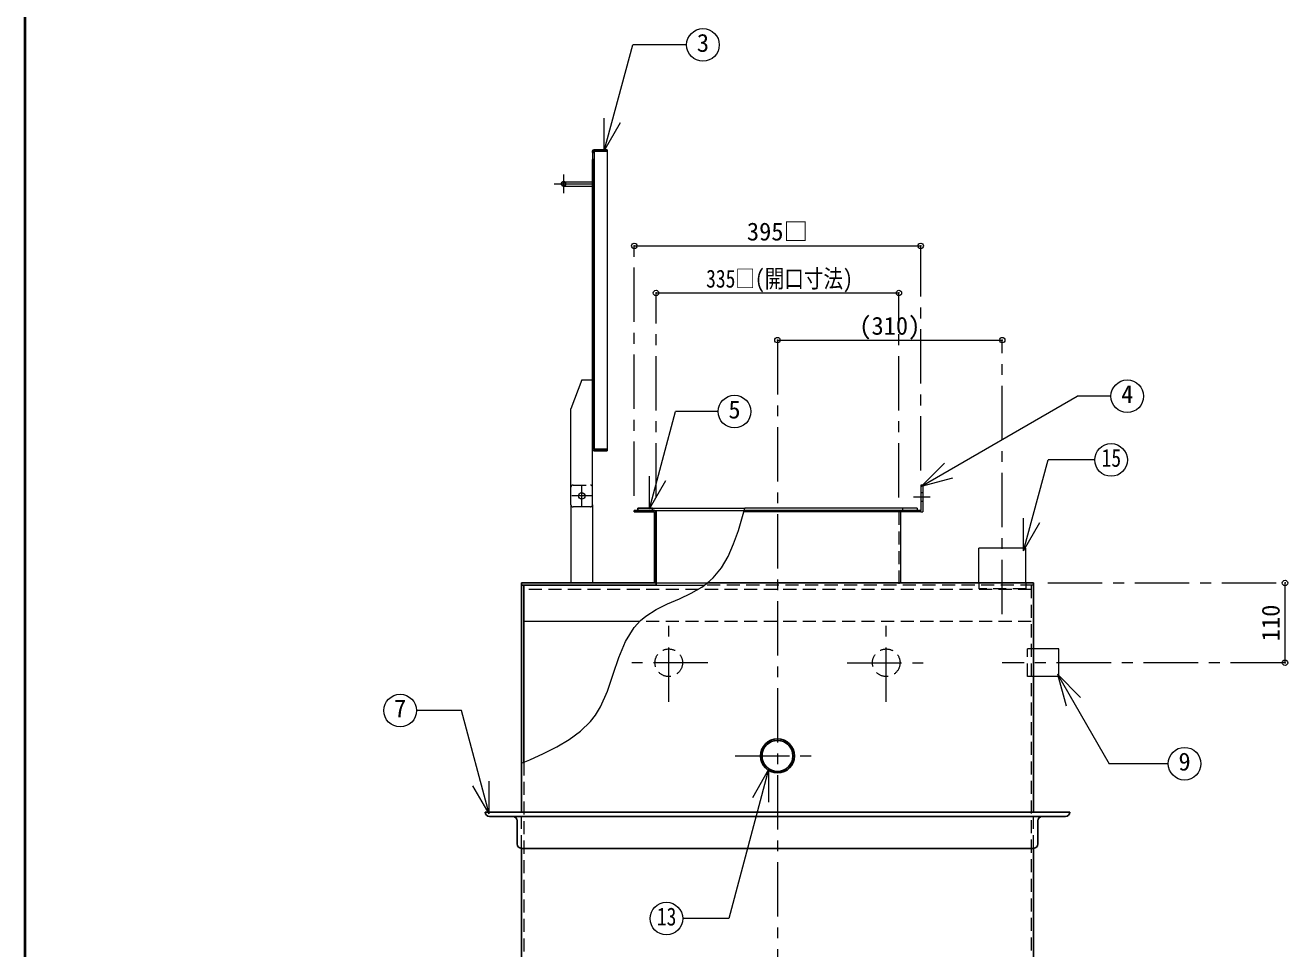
# Model space of a CAD drawing. Units: millimetres at full size, sheet at 1:15; details may follow other scales. Extents: x -3184 to 2891, y -2037 to 2178.
# Drawn here: x -3184 to -1443, y -671 to 603 of the extents above; entities that cross this region are included whole.
import ezdxf
from ezdxf.enums import TextEntityAlignment as Align

# ---------------------------------------------------------------- set-up
doc = ezdxf.new("R2010")
doc.units = ezdxf.units.MM
doc.header["$LTSCALE"] = 15
doc.header["$PDMODE"] = 32
doc.header["$PDSIZE"] = 7.5
doc.linetypes.add('CHAIN1', pattern=[8, 5, -1, 1, -1])
doc.linetypes.add('DASHED1', pattern=[1.8, 1.2, -0.6])
doc.layers.add('0-0', color=7, linetype='Continuous', lineweight=18)
doc.styles.add('ＭＳ ゴシック', font='')
doc.styles.get('ＭＳ ゴシック').set_extended_font_data('MS Gothic')

msp = doc.modelspace()

# ---------------------------------------------------------------- linework, layer by layer
at = {"layer": '0-0', "color": 1, "lineweight": 40}
msp.add_line((-3184.2, -2037.13), (-3184.2, 2177.87), dxfattribs=at)
at = {"layer": '0-0'}
for p, q in [((-2385.56, 430.01), (-2346.44, 575.98)), ((-2271.97, 575.98), (-2346.44, 575.98)), ((-2385.56, 430.01), (-2385.56, 475.01)), ((-2385.56, 430.01), (-2363.06, 468.98)), ((-2401.7, 427.62), (-2401.7, 418.12)), ((-2399.7, 427.62), (-2399.7, 418.12)), ((-2441.7, 387.37), (-2401.7, 387.37)), ((-2441.7, 381.37), (-2401.7, 381.37)), ((-2416.7, 113.87), (-2431.7, 73.87)), ((-2416.7, 113.87), (-2401.7, 113.87)), ((-1948.31, -32.71), (-1733.21, 91.48)), ((-1686.77, 91.48), (-1733.21, 91.48)), ((-2431.7, -58.13), (-2431.7, 73.87)), ((-2323.27, -63.7), (-2287.37, 70.27)), ((-2228.5, 70.27), (-2287.37, 70.27)), ((-2401.7, -58.13), (-2401.7, 18.37)), ((-1807.21, -121.85), (-1773.61, 3.54)), ((-1709.08, 3.54), (-1773.61, 3.54)), ((-1948.31, -32.71), (-1916.49, -0.89)), ((-2323.27, -63.7), (-2323.27, -18.7)), ((-2323.27, -63.7), (-2300.77, -24.73)), ((-1948.31, -32.71), (-1904.85, -21.07)), ((-2404.7, -61.13), (-2428.7, -61.13)), ((-1949.2, -68.13), (-2193.31, -68.13)), ((-1949.2, -66.13), (-2192.66, -66.13)), ((-1954.2, -63.13), (-2191.68, -63.13)), ((-1954.2, -63.13), (-1954.2, -66.13)), ((-1949.2, -68.13), (-1949.2, -66.13)), ((-1807.21, -121.85), (-1807.21, -76.85)), ((-1807.21, -121.85), (-1784.71, -82.88)), ((-1758.7, -257.13), (-1793.7, -257.13)), ((-1758.7, -295.13), (-1758.7, -257.13)), ((-1758.7, -295.13), (-1793.7, -295.13)), ((-1760.43, -292.05), (-1748.78, -335.51)), ((-1760.43, -292.05), (-1728.61, -323.87)), ((-1760.43, -292.05), (-1689.22, -415.38)), ((-2582.61, -342.17), (-2644.63, -342.17)), ((-2544.43, -484.67), (-2582.61, -342.17)), ((-1607.76, -415.38), (-1689.22, -415.38)), ((-2158.88, -423.58), (-2213.94, -629.08)), ((-2158.88, -423.58), (-2181.38, -462.55)), ((-2158.88, -423.58), (-2158.88, -468.58)), ((-2544.43, -484.67), (-2566.93, -445.69)), ((-2544.43, -484.67), (-2544.43, -439.67)), ((-2213.94, -629.08), (-2277.43, -629.08))]:
    msp.add_line(p, q, dxfattribs=at)
at = {"layer": '0-0', "color": 5, "lineweight": 25}
for p, q in [((-2401.7, 429.37), (-2401.7, 427.62)), ((-2401.7, 427.62), (-2399.7, 427.62)), ((-2401.7, 418.12), (-2399.7, 418.12)), ((-2401.7, 418.12), (-2401.7, 18.37)), ((-2399.7, 431.37), (-2381.7, 431.37)), ((-2399.7, 428.37), (-2399.7, 427.62)), ((-2399.7, 418.12), (-2399.7, 19.37)), ((-2398.7, 429.37), (-2381.7, 429.37)), ((-2381.7, 431.37), (-2381.7, 429.37)), ((-2398.7, 18.37), (-2381.7, 18.37)), ((-2381.7, 18.37), (-2381.7, 16.37)), ((-2399.7, 16.37), (-2381.7, 16.37)), ((-2316.2, -66.13), (-2344.2, -66.13)), ((-2344.2, -66.13), (-2344.2, -68.13)), ((-2317.2, -68.13), (-2344.2, -68.13)), ((-2319.2, -63.13), (-2339.2, -63.13)), ((-2339.2, -63.13), (-2339.2, -66.13)), ((-2319.2, -63.13), (-2319.2, -66.13)), ((-2316.2, -69.13), (-2316.2, -166.13)), ((-2314.2, -68.13), (-2314.2, -169.13)), ((-2499.7, -166.13), (-2499.7, -482.13)), ((-2314.2, -166.13), (-2499.7, -166.13)), ((-2314.2, -169.13), (-2499.7, -169.13)), ((-2496.7, -169.13), (-2496.7, -413.49)), ((-1793.7, -166.13), (-2243.09, -166.13)), ((-1793.7, -166.13), (-1793.7, -482.13)), ((-1743.7, -482.13), (-2549.7, -482.13)), ((-2543.7, -488.13), (-1749.7, -488.13)), ((-2505.7, -494.13), (-2505.7, -526.13)), ((-1787.7, -494.13), (-1787.7, -526.13)), ((-2499.7, -532.13), (-1793.7, -532.13)), ((-2499.7, -532.13), (-2499.7, -852.13)), ((-1793.7, -532.13), (-1793.7, -852.13))]:
    msp.add_line(p, q, dxfattribs=at)
at = {"layer": '0-0', "color": 4, "lineweight": 9}
for p, q in [((-2381.7, 429.37), (-2381.7, 18.37)), ((-2344.2, 298.87), (-1949.2, 298.87)), ((-2314.2, 233.87), (-1979.2, 233.87)), ((-2146.7, 168.87), (-1836.7, 168.87)), ((-1946.2, -31.13), (-1949.2, -31.13)), ((-1949.2, -31.13), (-1949.2, -66.13)), ((-1946.2, -31.13), (-1946.2, -68.13)), ((-2431.7, -58.13), (-2431.7, -166.13)), ((-2401.7, -58.13), (-2401.7, -166.13)), ((-2319.2, -63.13), (-2191.68, -63.13)), ((-2316.2, -66.13), (-2192.66, -66.13)), ((-1977.2, -69.13), (-1977.2, -166.13)), ((-1949.2, -68.13), (-1946.2, -68.13)), ((-1804.2, -118.13), (-1869.2, -118.13)), ((-1869.2, -166.13), (-1869.2, -118.13)), ((-1804.2, -166.13), (-1804.2, -118.13)), ((-2314.2, -166.13), (-2243.09, -166.13)), ((-2314.2, -169.13), (-2247.24, -169.13)), ((-1446.7, -276.13), (-1446.7, -166.13)), ((-2336.92, -219.13), (-2496.7, -219.13))]:
    msp.add_line(p, q, dxfattribs=at)
at = {"layer": '0-0', "color": 4, "linetype": 'CHAIN1', "lineweight": 9}
for p, q in [((-2454.7, 384.37), (-2401.7, 384.37)), ((-2441.7, 397.37), (-2441.7, 371.37)), ((-2344.2, -46.13), (-2344.2, 298.87)), ((-1949.2, -11.13), (-1949.2, 298.87)), ((-2314.2, -48.13), (-2314.2, 233.87)), ((-1979.2, -48.13), (-1979.2, 233.87)), ((-2146.7, 168.87), (-2146.7, -1303.63)), ((-1836.7, -209.13), (-1836.7, 168.87)), ((-2416.7, -59.63), (-2416.7, -32.63)), ((-2403.2, -46.13), (-2430.2, -46.13)), ((-1959.2, -47.13), (-1936.2, -47.13)), ((-1773.7, -166.13), (-1446.7, -166.13)), ((-2296.7, -330.13), (-2296.7, -222.13)), ((-1996.7, -330.13), (-1996.7, -222.13)), ((-2242.7, -276.13), (-2350.7, -276.13)), ((-2050.7, -276.13), (-1942.7, -276.13)), ((-1446.7, -276.13), (-1836.7, -276.13)), ((-2205.2, -404.63), (-2088.2, -404.63))]:
    msp.add_line(p, q, dxfattribs=at)
at = {"layer": '0-0', "color": 4, "linetype": 'DASHED1', "lineweight": 9}
for p, q in [((-2428.7, -31.13), (-2404.7, -31.13)), ((-1949.2, -41.13), (-1946.2, -41.13)), ((-1979.2, -68.13), (-1979.2, -169.13)), ((-1974.2, -63.13), (-1974.2, -66.13)), ((-1949.2, -53.13), (-1946.2, -53.13)), ((-1869.2, -166.13), (-1869.2, -174.13)), ((-1804.2, -166.13), (-1804.2, -174.13)), ((-1796.7, -175.13), (-2496.7, -175.13)), ((-1804.2, -174.13), (-1869.2, -174.13)), ((-1796.7, -219.13), (-2336.92, -219.13)), ((-1801.7, -295.13), (-1801.7, -257.13)), ((-1793.7, -257.13), (-1801.7, -257.13)), ((-1793.7, -295.13), (-1801.7, -295.13))]:
    msp.add_line(p, q, dxfattribs=at)
at = {"layer": '0-0', "linetype": 'DASHED1'}
for p, q in [((-1793.7, -169.13), (-2247.24, -169.13)), ((-1796.7, -169.13), (-1796.7, -1219.13)), ((-2496.7, -413.49), (-2496.7, -1219.13)), ((-2499.7, -532.13), (-2499.7, -482.13)), ((-1793.7, -532.13), (-1793.7, -482.13))]:
    msp.add_line(p, q, dxfattribs=at)
at = {"layer": '0-0'}
msp.add_lwpolyline([(-2499.7, -414.78), (-2488.49, -409.97), (-2469.41, -401.45), (-2451.04, -392.29), (-2433.82, -382.11), (-2418.19, -370.51), (-2404.61, -357.08), (-2397.85, -348.29), (-2390.95, -336.85), (-2381.3, -315.14), (-2373.27, -292.03), (-2365.4, -268.85), (-2356.28, -246.89), (-2344.46, -227.47), (-2335.8, -217.89), (-2328.44, -211.78), (-2314.08, -202.77), (-2298.34, -195.04), (-2282.03, -187.82), (-2265.97, -180.34), (-2250.98, -171.83), (-2243.09, -166.13), (-2235.4, -159.14), (-2224.07, -145.24), (-2214.81, -129.39), (-2207.15, -112.02), (-2200.66, -93.54), (-2194.89, -74.38), (-2191.68, -63.13)], dxfattribs=at)
for centre, radius in [((-2249.47, 575.98), 22.5), ((-1664.27, 91.48), 22.5), ((-2206, 70.27), 22.5), ((-1686.58, 3.54), 22.5), ((-2416.7, -46.13), 4.5), ((-2667.13, -342.17), 22.5), ((-1585.26, -415.38), 22.5), ((-2299.93, -629.08), 22.5)]:
    msp.add_circle(centre, radius, dxfattribs=at)
at = {"layer": '0-0', "color": 5, "lineweight": 25}
for centre, radius in [((-2441.7, 384.37), 3), ((-2146.7, -404.63), 23.5), ((-2146.7, -404.63), 21.35)]:
    msp.add_circle(centre, radius, dxfattribs=at)
at = {"layer": '0-0', "color": 4, "linetype": 'DASHED1', "lineweight": 9}
for centre in [(-2296.7, -276.13), (-1996.7, -276.13)]:
    msp.add_circle(centre, 19, dxfattribs=at)
at = {"layer": '0-0', "color": 5, "lineweight": 25}
for centre, radius, start, end in [((-2399.7, 429.37), 2, 90, 180), ((-2398.7, 428.37), 1, 90, 180), ((-2399.7, 18.37), 2, 180, 270), ((-2398.7, 19.37), 1, 180, 270), ((-2317.2, -69.13), 1, 0, 90), ((-2316.2, -68.13), 2, 0, 90), ((-2543.7, -482.13), 6, 180, 270), ((-1749.7, -482.13), 6, 270, 0), ((-2511.7, -494.13), 6, 0, 90), ((-1781.7, -494.13), 6, 90, 180), ((-2499.7, -526.13), 6, 180, 270), ((-1793.7, -526.13), 6, 270, 0)]:
    msp.add_arc(centre, radius, start, end, dxfattribs=at)
at = {"layer": '0-0', "color": 4, "linetype": 'DASHED1', "lineweight": 9}
for centre, radius, start, end in [((-2428.7, -34.13), 3, 90, 180), ((-2404.7, -34.13), 3, 0, 90), ((-1977.2, -68.13), 2, 90, 180)]:
    msp.add_arc(centre, radius, start, end, dxfattribs=at)
at = {"layer": '0-0'}
for centre, start, end in [((-2428.7, -58.13), 180, 270), ((-2404.7, -58.13), 270, 0)]:
    msp.add_arc(centre, 3, start, end, dxfattribs=at)
at = {"layer": '0-0', "color": 4, "lineweight": 9}
msp.add_arc((-1976.2, -69.13), 1, 90, 180, dxfattribs=at)
at = {"layer": '0-0', "color": 1}
for p in [(-2344.2, 298.87), (-1949.2, 298.87), (-2314.2, 233.87), (-1979.2, 233.87), (-2146.7, 168.87), (-1836.7, 168.87), (-1446.7, -166.13), (-1446.7, -276.13)]:
    msp.add_point(p, dxfattribs=at)

# ---------------------------------------------------------------- texts
at = {"layer": '0-0', "style": 'ＭＳ ゴシック'}
for s, p in [('3', (-2257.91, 559.1)), ('395□', (-2188.89, 298.87)), ('(310)', (-2033.89, 168.87)), ('4', (-1672.71, 74.6)), ('5', (-2214.44, 53.39)), ('7', (-2675.57, -359.05)), ('9', (-1593.7, -432.25))]:
    msp.add_text(s, height=24.74, dxfattribs=at).set_placement(p, align=Align.BOTTOM_LEFT)
at = {"layer": '0-0', "style": 'ＭＳ ゴシック', "width": 0.8}
for s, p in [('335□(開口寸法)', (-2245.14, 233.87)), ('15', (-1699.7, -13.34)), ('13', (-2313.06, -645.95))]:
    msp.add_text(s, height=24.74, dxfattribs=at).set_placement(p, align=Align.BOTTOM_LEFT)
at = {"layer": '0-0', "style": 'ＭＳ ゴシック'}
msp.add_text('110', height=24.74, rotation=90, dxfattribs=at).set_placement((-1446.7, -246.44), align=Align.BOTTOM_LEFT)

doc.saveas('drawing.dxf')
